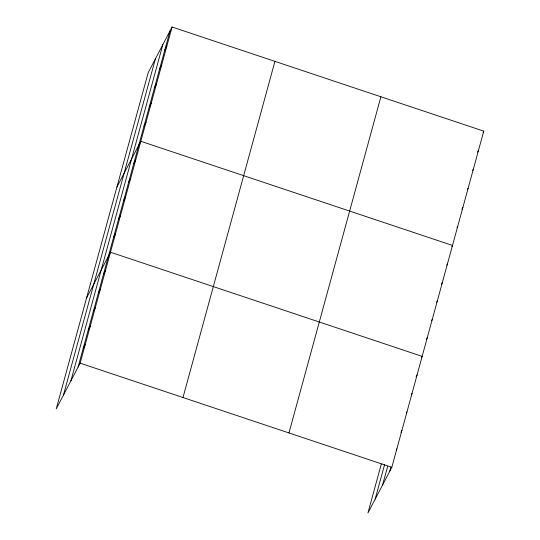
<?xml version="1.0" encoding="UTF-8"?>
<svg xmlns="http://www.w3.org/2000/svg" width="540" height="540" viewBox="0 0 540 540"><rect width="100%" height="100%" fill="white"/><g stroke="black" fill="none" stroke-linecap="round" stroke-linejoin="round"><path stroke-width="0.81" d="M63.457 395.05L155.399 58.894M70.895 380.835L162.83 44.672M78.104 367.038L170.046 30.875M172.071 27L148.183 72.691L56.248 408.854L80.136 363.157L172.071 27L483.752 131.146L391.817 467.309L367.929 513L381.341 463.961M182.986 397.528L274.928 61.371M288.961 432.938L380.902 96.782M375.138 499.203L384.595 464.636M382.577 484.981L387.632 466.493M389.786 471.184L390.886 467.168M164.835 49.923L166.86 46.049M159.624 68.972L161.656 65.097M154.42 88.02L156.445 84.145M149.209 107.069L151.234 103.194M143.998 126.124L146.023 122.243M116.924 186.988L140.812 141.291L452.493 245.444L451.818 246.733M133.731 163.661L135.756 159.786M128.675 182.149L130.7 178.274M123.62 200.637L125.644 196.763M118.564 219.125L120.589 215.251M113.501 237.614L115.533 233.739M86.589 297.918L110.471 252.227L422.152 356.373L421.477 357.669M103.39 274.59L105.415 270.716M98.334 293.078L100.359 289.204M93.278 311.567L95.303 307.692M88.222 330.055L90.248 326.18M83.167 348.543L85.192 344.669M483.077 132.442L483.752 131.146M477.529 152.138L478.541 150.201M472.662 170.539L473.337 169.25M467.451 189.587L468.126 188.298M461.902 209.284L462.915 207.347M457.029 227.684L457.704 226.395M446.762 265.221L447.437 263.932M441.369 284.357L442.382 282.42M436.651 302.204L437.326 300.908M431.595 320.693L432.27 319.397M426.195 339.822L427.214 337.885M416.084 376.805L417.096 374.861M411.365 394.646L412.04 393.356M406.31 413.134L406.985 411.845M400.916 432.27L401.929 430.333M396.198 450.11L396.873 448.821M80.136 363.157L391.817 467.309"/></g></svg>
